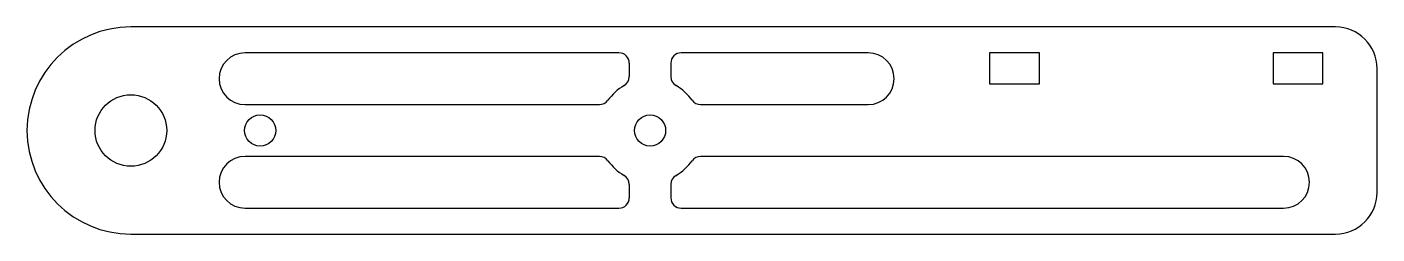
# Model space of a CAD drawing. Header units: millimetres. Extents: x -10 to 120, y -10 to 10.
import ezdxf

# ---------------------------------------------------------------- set-up
doc = ezdxf.new("R2010")
doc.units = ezdxf.units.MM

msp = doc.modelspace()

# ---------------------------------------------------------------- linework, layer by layer
at = {"color": 7, "linetype": 'Continuous', "lineweight": 25}
for p, q in [((116, 10), (0, 10)), ((47, 7.5), (11, 7.5)), ((48, 6.5), (48, 5.2)), ((52, 6.5), (52, 5.2)), ((71, 7.5), (53, 7.5)), ((87.5, 7.5), (82.7, 7.5)), ((82.7, 7.5), (82.7, 4.5)), ((87.5, 4.5), (87.5, 7.5)), ((114.8, 7.5), (110, 7.5)), ((110, 7.5), (110, 4.5)), ((114.8, 4.5), (114.8, 7.5)), ((120, -6), (120, 6)), ((82.7, 4.5), (87.5, 4.5)), ((110, 4.5), (114.8, 4.5)), ((11, 2.5), (45.13, 2.5)), ((54.87, 2.5), (71, 2.5)), ((45.13, -2.5), (11, -2.5)), ((111, -2.5), (54.87, -2.5)), ((48, -5.2), (48, -6.5)), ((52, -5.2), (52, -6.5)), ((11, -7.5), (47, -7.5)), ((53, -7.5), (111, -7.5)), ((0, -10), (116, -10))]:
    msp.add_line(p, q, dxfattribs=at)
for centre, radius in [((0, 0), 3.45), ((12.45, 0), 1.5), ((50, 0), 1.5)]:
    msp.add_circle(centre, radius, dxfattribs=at)
for centre, radius, start, end in [((0, 0), 10, 90, 270), ((116, 6), 4, 0, 90), ((11, 5), 2.5, 90, 270), ((47, 6.5), 1, 0, 90), ((53, 6.5), 1, 90, 180), ((71, 5), 2.5, 270, 90), ((50, 0), 5, 120, 144.3147), ((47, 5.2), 1, 300, 0), ((53, 5.2), 1, 180, 240), ((50, 0), 5, 35.6853, 60), ((45.13, 3.5), 1, 270, 324.3147), ((54.87, 3.5), 1, 215.6853, 270), ((11, -5), 2.5, 90, 270), ((45.13, -3.5), 1, 35.6853, 90), ((54.87, -3.5), 1, 90, 144.3147), ((111, -5), 2.5, 270, 90), ((50, 0), 5, 215.6853, 240), ((50, 0), 5, 300, 324.3147), ((47, -5.2), 1, 0, 60), ((53, -5.2), 1, 120, 180), ((47, -6.5), 1, 270, 0), ((116, -6), 4, 270, 0), ((53, -6.5), 1, 180, 270)]:
    msp.add_arc(centre, radius, start, end, dxfattribs=at)

doc.saveas('drawing.dxf')
